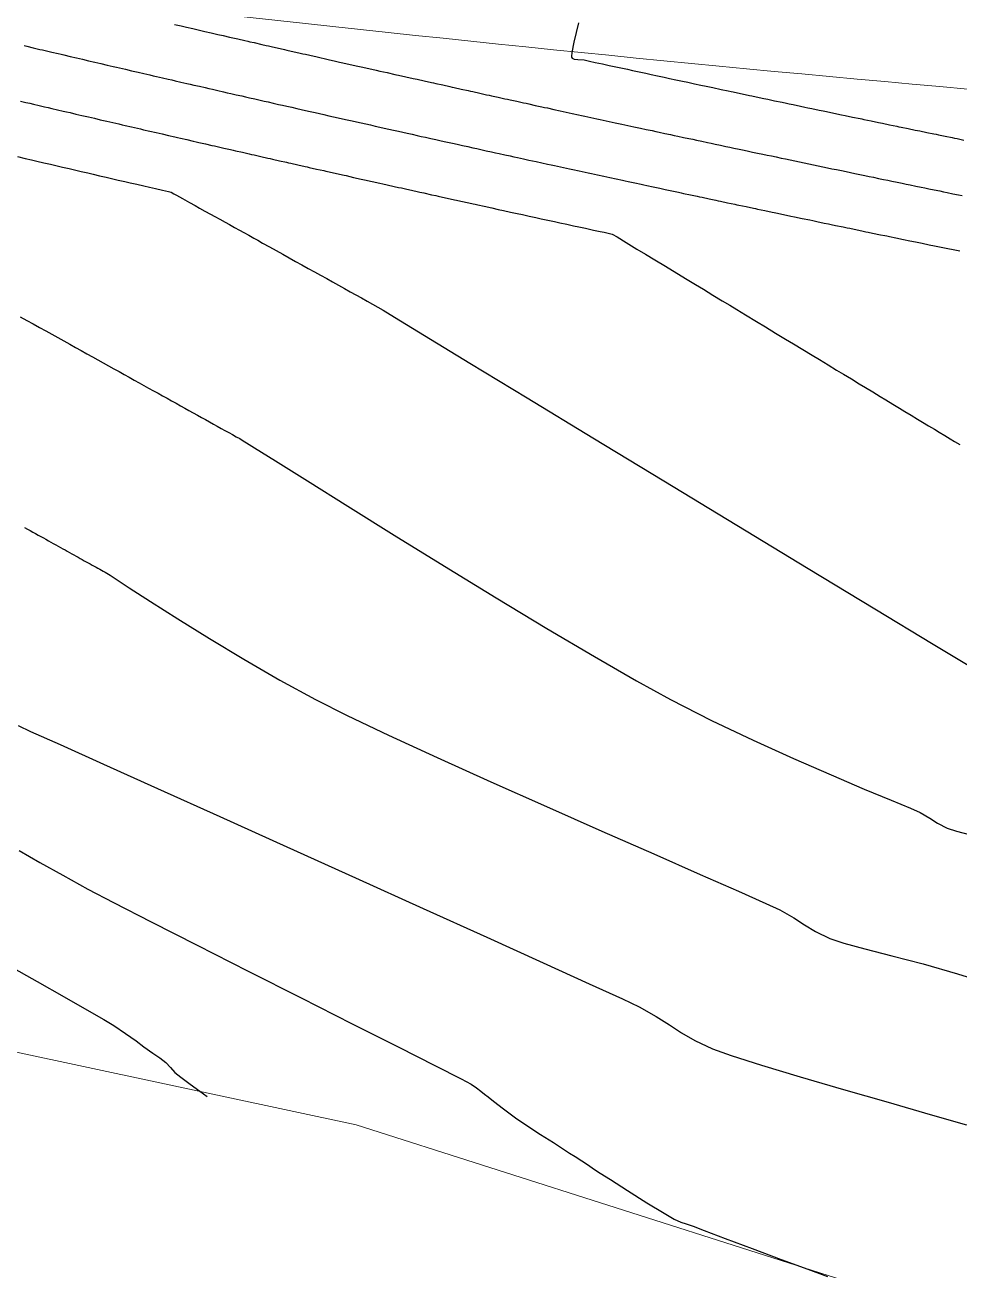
# Model space of a CAD drawing. Header units: millimetres. Extents: x 340454 to 342791, y 6993867 to 6995092.
# Drawn here: x 341395.31 to 341420.75, y 6994377.85 to 6994411.75 of the extents above; entities that cross this region are included whole.
import ezdxf

# ---------------------------------------------------------------- set-up
doc = ezdxf.new("R2010")
doc.units = ezdxf.units.MM
doc.header["$LTSCALE"] = 10
for name, color, linetype in [('T-HM-CURVA_INTERMEDIARIA', 45, 'Continuous'), ('T-HM-CURVA_MESTRA', 20, 'Continuous'), ('URB-Calçadas', 2, 'Continuous'), ('URB-Quadras', 3, 'Continuous')]:
    doc.layers.add(name, color=color, linetype=linetype)

msp = doc.modelspace()

# ---------------------------------------------------------------- linework, layer by layer
at = {"layer": 'T-HM-CURVA_INTERMEDIARIA', "color": 45, "linetype": 'Continuous', "lineweight": -3, "flags": 128}
for points, elevation in [([(341399.391, 6994411.761), (341399.569, 6994411.72), (341399.711, 6994411.688), (341399.89, 6994411.647), (341400.068, 6994411.606), (341400.21, 6994411.573), (341400.389, 6994411.532), (341400.567, 6994411.491), (341400.709, 6994411.459), (341400.888, 6994411.418), (341401.115, 6994411.366), (341401.305, 6994411.323), (341401.387, 6994411.304), (341401.441, 6994411.292), (341401.557, 6994411.266), (341401.769, 6994411.217), (341401.886, 6994411.191), (341401.946, 6994411.177), (341402.061, 6994411.151), (341402.27, 6994411.104), (341402.386, 6994411.077), (341402.451, 6994411.062), (341402.565, 6994411.037), (341402.771, 6994410.99), (341402.885, 6994410.964), (341402.957, 6994410.948), (341403.069, 6994410.923), (341403.272, 6994410.877), (341403.385, 6994410.852), (341403.463, 6994410.834), (341403.574, 6994410.809), (341403.773, 6994410.764), (341403.885, 6994410.739), (341403.969, 6994410.72), (341404.176, 6994410.674), (341404.384, 6994410.627), (341404.475, 6994410.607), (341404.679, 6994410.561), (341404.884, 6994410.515), (341404.981, 6994410.493), (341405.182, 6994410.449), (341405.384, 6994410.403), (341405.436, 6994410.392), (341405.487, 6994410.381), (341405.685, 6994410.336), (341405.884, 6994410.292), (341405.939, 6994410.28), (341405.993, 6994410.268), (341406.188, 6994410.225), (341406.385, 6994410.181), (341406.442, 6994410.168), (341406.5, 6994410.156), (341406.692, 6994410.113), (341406.885, 6994410.07), (341406.946, 6994410.057), (341407.006, 6994410.043), (341407.195, 6994410.002), (341407.385, 6994409.96), (341407.449, 6994409.946), (341407.513, 6994409.932), (341407.698, 6994409.891), (341407.886, 6994409.849), (341407.953, 6994409.835), (341408.02, 6994409.82), (341408.202, 6994409.78), (341408.386, 6994409.74), (341408.457, 6994409.724), (341408.527, 6994409.709), (341408.706, 6994409.67), (341408.887, 6994409.63), (341408.961, 6994409.614), (341409.034, 6994409.598), (341409.21, 6994409.559), (341409.388, 6994409.521), (341409.465, 6994409.504), (341409.541, 6994409.487), (341409.714, 6994409.45), (341409.889, 6994409.411), (341409.969, 6994409.394), (341410.049, 6994409.377), (341410.218, 6994409.34), (341410.39, 6994409.303), (341410.473, 6994409.285), (341410.557, 6994409.267), (341410.722, 6994409.231), (341410.891, 6994409.194), (341410.977, 6994409.175), (341411.064, 6994409.157), (341411.227, 6994409.122), (341411.392, 6994409.086), (341411.482, 6994409.067), (341411.572, 6994409.047), (341411.731, 6994409.013), (341411.893, 6994408.978), (341411.987, 6994408.958), (341412.08, 6994408.938), (341412.236, 6994408.904), (341412.394, 6994408.87), (341412.491, 6994408.85), (341412.588, 6994408.829), (341412.741, 6994408.796), (341412.896, 6994408.763), (341412.996, 6994408.742), (341413.096, 6994408.72), (341413.245, 6994408.688), (341413.397, 6994408.656), (341413.501, 6994408.634), (341413.605, 6994408.612), (341413.75, 6994408.581), (341413.899, 6994408.549), (341414.006, 6994408.526), (341414.113, 6994408.504), (341414.256, 6994408.473), (341414.401, 6994408.443), (341414.511, 6994408.419), (341414.622, 6994408.396), (341414.761, 6994408.366), (341414.903, 6994408.336), (341415.017, 6994408.312), (341415.131, 6994408.288), (341415.266, 6994408.26), (341415.404, 6994408.23), (341415.522, 6994408.206), (341415.64, 6994408.181), (341415.771, 6994408.153), (341415.906, 6994408.125), (341416.028, 6994408.099), (341416.149, 6994408.074), (341416.277, 6994408.047), (341416.409, 6994408.019), (341416.533, 6994407.993), (341416.658, 6994407.967), (341416.784, 6994407.941), (341416.911, 6994407.914), (341417.041, 6994407.887), (341417.167, 6994407.861), (341417.29, 6994407.835), (341417.413, 6994407.809), (341417.547, 6994407.781), (341417.677, 6994407.754), (341417.796, 6994407.73), (341417.915, 6994407.705), (341418.053, 6994407.676), (341418.187, 6994407.649), (341418.302, 6994407.624), (341418.418, 6994407.6), (341418.559, 6994407.571), (341418.696, 6994407.543), (341418.808, 6994407.52), (341418.92, 6994407.496), (341419.065, 6994407.467), (341419.206, 6994407.438), (341419.315, 6994407.415), (341419.423, 6994407.393), (341419.571, 6994407.362), (341419.716, 6994407.333), (341419.821, 6994407.311), (341419.926, 6994407.289), (341420.078, 6994407.258), (341420.227, 6994407.228), (341420.328, 6994407.207), (341420.429, 6994407.186), (341420.584, 6994407.154), (341420.737, 6994407.123), (341420.834, 6994407.103)], 698), ([(341410.388, 6994411.803), (341410.263, 6994411.276), (341410.207, 6994410.996), (341410.196, 6994410.891), (341410.2, 6994410.869), (341410.219, 6994410.846), (341410.27, 6994410.819), (341410.372, 6994410.809), (341410.542, 6994410.795), (341410.69, 6994410.763), (341410.847, 6994410.729), (341411.042, 6994410.687), (341411.221, 6994410.648), (341411.363, 6994410.617), (341411.542, 6994410.578), (341411.721, 6994410.54), (341411.864, 6994410.509), (341412.043, 6994410.471), (341412.222, 6994410.432), (341412.364, 6994410.401), (341412.543, 6994410.363), (341412.722, 6994410.325), (341412.865, 6994410.294), (341413.044, 6994410.256), (341413.223, 6994410.217), (341413.365, 6994410.187), (341413.544, 6994410.149), (341413.724, 6994410.11), (341413.866, 6994410.08), (341414.045, 6994410.042), (341414.273, 6994409.993), (341414.464, 6994409.953), (341414.546, 6994409.935), (341414.601, 6994409.924), (341414.717, 6994409.899), (341414.93, 6994409.854), (341415.047, 6994409.829), (341415.109, 6994409.816), (341415.223, 6994409.792), (341415.432, 6994409.748), (341415.548, 6994409.723), (341415.616, 6994409.709), (341415.73, 6994409.685), (341415.935, 6994409.642), (341416.049, 6994409.618), (341416.124, 6994409.602), (341416.236, 6994409.579), (341416.438, 6994409.536), (341416.55, 6994409.512), (341416.632, 6994409.495), (341416.742, 6994409.472), (341416.94, 6994409.431), (341417.052, 6994409.407), (341417.14, 6994409.389), (341417.346, 6994409.346), (341417.553, 6994409.303), (341417.648, 6994409.283), (341417.851, 6994409.241), (341418.055, 6994409.198), (341418.105, 6994409.188), (341418.156, 6994409.177), (341418.356, 6994409.136), (341418.556, 6994409.094), (341418.61, 6994409.083), (341418.665, 6994409.072), (341418.861, 6994409.031), (341419.058, 6994408.99), (341419.116, 6994408.978), (341419.173, 6994408.966), (341419.366, 6994408.927), (341419.56, 6994408.887), (341419.621, 6994408.874), (341419.682, 6994408.861), (341419.871, 6994408.823), (341420.062, 6994408.783), (341420.126, 6994408.77), (341420.191, 6994408.757), (341420.376, 6994408.719), (341420.564, 6994408.68), (341420.632, 6994408.666), (341420.7, 6994408.652), (341420.882, 6994408.615)], 699), ([(341395.294, 6994411.184), (341395.363, 6994411.167), (341395.543, 6994411.125), (341395.724, 6994411.083), (341395.796, 6994411.066), (341395.868, 6994411.049), (341396.045, 6994411.008), (341396.223, 6994410.966), (341396.298, 6994410.948), (341396.373, 6994410.931), (341396.547, 6994410.89), (341396.722, 6994410.849), (341396.8, 6994410.831), (341396.879, 6994410.813), (341397.049, 6994410.773), (341397.222, 6994410.733), (341397.303, 6994410.714), (341397.384, 6994410.696), (341397.551, 6994410.657), (341397.721, 6994410.617), (341397.805, 6994410.598), (341397.89, 6994410.578), (341398.054, 6994410.54), (341398.22, 6994410.502), (341398.308, 6994410.481), (341398.395, 6994410.461), (341398.557, 6994410.424), (341398.72, 6994410.386), (341398.811, 6994410.365), (341398.901, 6994410.345), (341399.059, 6994410.308), (341399.22, 6994410.271), (341399.313, 6994410.25), (341399.407, 6994410.228), (341399.562, 6994410.193), (341399.72, 6994410.156), (341399.816, 6994410.134), (341399.913, 6994410.112), (341400.065, 6994410.077), (341400.219, 6994410.042), (341400.319, 6994410.019), (341400.419, 6994409.996), (341400.568, 6994409.962), (341400.719, 6994409.928), (341400.822, 6994409.904), (341400.925, 6994409.881), (341401.071, 6994409.847), (341401.219, 6994409.814), (341401.325, 6994409.79), (341401.431, 6994409.766), (341401.574, 6994409.733), (341401.72, 6994409.7), (341401.829, 6994409.675), (341401.938, 6994409.651), (341402.077, 6994409.619), (341402.22, 6994409.586), (341402.332, 6994409.561), (341402.444, 6994409.536), (341402.581, 6994409.505), (341402.72, 6994409.473), (341402.836, 6994409.447), (341402.951, 6994409.421), (341403.084, 6994409.391), (341403.221, 6994409.361), (341403.339, 6994409.334), (341403.458, 6994409.307), (341403.588, 6994409.278), (341403.721, 6994409.248), (341403.843, 6994409.221), (341403.964, 6994409.194), (341404.092, 6994409.165), (341404.222, 6994409.136), (341404.347, 6994409.108), (341404.471, 6994409.08), (341404.597, 6994409.052), (341404.723, 6994409.024), (341404.852, 6994408.995), (341404.978, 6994408.967), (341405.101, 6994408.939), (341405.224, 6994408.912), (341405.356, 6994408.883), (341405.486, 6994408.854), (341405.605, 6994408.827), (341405.725, 6994408.801), (341405.86, 6994408.77), (341405.993, 6994408.741), (341406.109, 6994408.715), (341406.226, 6994408.689), (341406.365, 6994408.659), (341406.5, 6994408.629), (341406.614, 6994408.604), (341406.727, 6994408.579), (341406.869, 6994408.547), (341407.008, 6994408.517), (341407.118, 6994408.492), (341407.228, 6994408.468), (341407.373, 6994408.436), (341407.516, 6994408.405), (341407.623, 6994408.381), (341407.729, 6994408.358), (341407.878, 6994408.325), (341408.024, 6994408.293), (341408.127, 6994408.27), (341408.231, 6994408.248), (341408.383, 6994408.214), (341408.532, 6994408.182), (341408.632, 6994408.16), (341408.732, 6994408.138), (341408.888, 6994408.104), (341409.041, 6994408.071), (341409.137, 6994408.05), (341409.234, 6994408.028), (341409.393, 6994407.994), (341409.549, 6994407.96), (341409.643, 6994407.94), (341409.736, 6994407.919), (341409.898, 6994407.884), (341410.058, 6994407.849), (341410.148, 6994407.83), (341410.238, 6994407.81), (341410.404, 6994407.775), (341410.567, 6994407.739), (341410.653, 6994407.721), (341410.739, 6994407.702), (341410.909, 6994407.665), (341411.076, 6994407.629), (341411.159, 6994407.611), (341411.241, 6994407.594), (341411.414, 6994407.556), (341411.585, 6994407.52), (341411.664, 6994407.503), (341411.744, 6994407.485), (341411.92, 6994407.448), (341412.094, 6994407.41), (341412.17, 6994407.394), (341412.246, 6994407.378), (341412.426, 6994407.339), (341412.604, 6994407.301), (341412.676, 6994407.286), (341412.748, 6994407.27), (341412.932, 6994407.231), (341413.113, 6994407.192), (341413.182, 6994407.178), (341413.25, 6994407.163), (341413.438, 6994407.123), (341413.623, 6994407.084), (341413.688, 6994407.07), (341413.753, 6994407.056), (341413.944, 6994407.016), (341414.133, 6994406.976), (341414.194, 6994406.963), (341414.255, 6994406.95), (341414.45, 6994406.908), (341414.643, 6994406.868), (341414.701, 6994406.855), (341414.758, 6994406.843), (341414.956, 6994406.801), (341415.153, 6994406.76), (341415.207, 6994406.749), (341415.261, 6994406.737), (341415.463, 6994406.695), (341415.663, 6994406.653), (341415.714, 6994406.642), (341415.764, 6994406.631), (341415.969, 6994406.588), (341416.174, 6994406.545), (341416.267, 6994406.526), (341416.476, 6994406.482), (341416.684, 6994406.439), (341416.77, 6994406.421), (341416.883, 6994406.397), (341417.083, 6994406.355), (341417.195, 6994406.332), (341417.273, 6994406.316), (341417.387, 6994406.292), (341417.592, 6994406.249), (341417.706, 6994406.226), (341417.776, 6994406.211), (341417.892, 6994406.187), (341418.102, 6994406.144), (341418.217, 6994406.12), (341418.279, 6994406.107), (341418.397, 6994406.083), (341418.611, 6994406.038), (341418.728, 6994406.014), (341418.783, 6994406.003), (341418.858, 6994405.987), (341419.032, 6994405.951), (341419.239, 6994405.909), (341419.412, 6994405.873), (341419.562, 6994405.842), (341419.751, 6994405.804), (341419.934, 6994405.766), (341420.079, 6994405.736), (341420.263, 6994405.699), (341420.446, 6994405.661), (341420.591, 6994405.632), (341420.774, 6994405.594)], 697), ([(341395.196, 6994409.676), (341395.342, 6994409.641), (341395.445, 6994409.617), (341395.547, 6994409.593), (341395.699, 6994409.558), (341395.848, 6994409.523), (341395.948, 6994409.5), (341396.047, 6994409.476), (341396.202, 6994409.44), (341396.355, 6994409.405), (341396.451, 6994409.382), (341396.547, 6994409.36), (341396.705, 6994409.323), (341396.861, 6994409.287), (341396.954, 6994409.265), (341397.047, 6994409.243), (341397.208, 6994409.206), (341397.367, 6994409.169), (341397.457, 6994409.148), (341397.548, 6994409.127), (341397.712, 6994409.089), (341397.874, 6994409.052), (341397.961, 6994409.032), (341398.048, 6994409.012), (341398.215, 6994408.973), (341398.38, 6994408.935), (341398.464, 6994408.916), (341398.548, 6994408.896), (341398.719, 6994408.857), (341398.887, 6994408.818), (341398.968, 6994408.8), (341399.049, 6994408.781), (341399.222, 6994408.741), (341399.394, 6994408.702), (341399.472, 6994408.684), (341399.55, 6994408.666), (341399.726, 6994408.626), (341399.901, 6994408.586), (341399.975, 6994408.569), (341400.05, 6994408.551), (341400.23, 6994408.51), (341400.408, 6994408.47), (341400.479, 6994408.453), (341400.551, 6994408.437), (341400.734, 6994408.395), (341400.915, 6994408.354), (341400.983, 6994408.339), (341401.052, 6994408.323), (341401.238, 6994408.281), (341401.422, 6994408.239), (341401.488, 6994408.224), (341401.553, 6994408.209), (341401.742, 6994408.166), (341401.929, 6994408.124), (341401.992, 6994408.11), (341402.054, 6994408.096), (341402.246, 6994408.052), (341402.437, 6994408.009), (341402.496, 6994407.996), (341402.555, 6994407.982), (341402.751, 6994407.938), (341402.945, 6994407.895), (341403.001, 6994407.882), (341403.057, 6994407.87), (341403.255, 6994407.825), (341403.452, 6994407.781), (341403.505, 6994407.769), (341403.558, 6994407.757), (341403.76, 6994407.712), (341403.96, 6994407.667), (341404.01, 6994407.656), (341404.06, 6994407.645), (341404.265, 6994407.599), (341404.468, 6994407.553), (341404.561, 6994407.532), (341404.769, 6994407.486), (341404.976, 6994407.44), (341405.063, 6994407.421), (341405.175, 6994407.396), (341405.374, 6994407.352), (341405.484, 6994407.327), (341405.565, 6994407.309), (341405.678, 6994407.284), (341405.88, 6994407.239), (341405.993, 6994407.214), (341406.067, 6994407.198), (341406.181, 6994407.173), (341406.387, 6994407.127), (341406.501, 6994407.102), (341406.569, 6994407.087), (341406.685, 6994407.061), (341406.895, 6994407.015), (341407.01, 6994406.99), (341407.071, 6994406.976), (341407.188, 6994406.95), (341407.402, 6994406.903), (341407.519, 6994406.878), (341407.573, 6994406.866), (341407.648, 6994406.849), (341407.821, 6994406.811), (341408.028, 6994406.766), (341408.2, 6994406.728), (341408.35, 6994406.696), (341408.538, 6994406.655), (341408.72, 6994406.615), (341408.865, 6994406.583), (341409.048, 6994406.544), (341409.23, 6994406.504), (341409.375, 6994406.472), (341409.557, 6994406.433), (341409.74, 6994406.393), (341409.885, 6994406.362), (341410.067, 6994406.322), (341410.25, 6994406.283), (341410.395, 6994406.251), (341410.578, 6994406.212), (341410.796, 6994406.165), (341410.977, 6994406.126), (341411.088, 6994406.102), (341411.199, 6994406.082), (341411.307, 6994406.055), (341411.442, 6994405.978), (341411.686, 6994405.828), (341411.98, 6994405.647), (341412.214, 6994405.505), (341412.472, 6994405.349), (341412.755, 6994405.178), (341413.066, 6994404.989), (341413.348, 6994404.818), (341413.572, 6994404.683), (341413.789, 6994404.551), (341414.049, 6994404.394), (341414.304, 6994404.239), (341414.508, 6994404.116), (341414.705, 6994403.997), (341414.941, 6994403.854), (341415.239, 6994403.673), (341415.477, 6994403.529), (341415.755, 6994403.361), (341416.028, 6994403.196), (341416.246, 6994403.064), (341416.501, 6994402.909), (341416.752, 6994402.757), (341416.952, 6994402.636), (341417.187, 6994402.494), (341417.418, 6994402.354), (341417.602, 6994402.242), (341417.819, 6994402.111), (341418.032, 6994401.982), (341418.203, 6994401.879), (341418.404, 6994401.757), (341418.602, 6994401.637), (341418.76, 6994401.541), (341418.947, 6994401.428), (341419.131, 6994401.317), (341419.277, 6994401.228), (341419.451, 6994401.122), (341419.623, 6994401.019), (341419.76, 6994400.936), (341419.922, 6994400.837), (341420.082, 6994400.74), (341420.21, 6994400.663), (341420.362, 6994400.571), (341420.512, 6994400.48), (341420.631, 6994400.408), (341420.774, 6994400.322)], 696), ([(341395.189, 6994403.802), (341395.366, 6994403.705), (341395.541, 6994403.608), (341395.712, 6994403.513), (341395.882, 6994403.419), (341396.049, 6994403.326), (341396.213, 6994403.235), (341396.375, 6994403.145), (341396.535, 6994403.056), (341396.692, 6994402.969), (341396.848, 6994402.882), (341397.001, 6994402.797), (341397.152, 6994402.713), (341397.301, 6994402.631), (341397.449, 6994402.548), (341397.593, 6994402.469), (341397.737, 6994402.388), (341397.877, 6994402.311), (341398.017, 6994402.233), (341398.153, 6994402.157), (341398.29, 6994402.081), (341398.422, 6994402.008), (341398.555, 6994401.934), (341398.684, 6994401.862), (341398.813, 6994401.791), (341398.939, 6994401.721), (341399.065, 6994401.651), (341399.188, 6994401.583), (341399.31, 6994401.514), (341399.43, 6994401.448), (341399.549, 6994401.382), (341399.666, 6994401.317), (341399.783, 6994401.252), (341399.896, 6994401.189), (341400.01, 6994401.126), (341400.121, 6994401.064), (341400.231, 6994401.003), (341400.34, 6994400.943), (341400.448, 6994400.883), (341400.553, 6994400.824), (341400.659, 6994400.765), (341400.762, 6994400.708), (341400.865, 6994400.651), (341400.965, 6994400.595), (341401.067, 6994400.539), (341401.164, 6994400.485), (341401.258, 6994400.43), (341401.352, 6994400.374), (341401.568, 6994400.238), (341402.141, 6994399.877), (341403.009, 6994399.333), (341404.107, 6994398.647), (341405.372, 6994397.861), (341406.74, 6994397.017), (341408.148, 6994396.156), (341409.531, 6994395.321), (341410.826, 6994394.552), (341411.969, 6994393.892), (341412.896, 6994393.383), (341414.015, 6994392.815), (341415.146, 6994392.275), (341416.245, 6994391.776), (341417.267, 6994391.329), (341418.168, 6994390.947), (341418.903, 6994390.64), (341419.426, 6994390.422), (341419.694, 6994390.304), (341419.958, 6994390.152), (341420.161, 6994390.02), (341420.43, 6994389.884), (341420.68, 6994389.802), (341421.066, 6994389.7)], 694), ([(341395.305, 6994398.067), (341395.381, 6994398.025), (341395.456, 6994397.983), (341395.53, 6994397.942), (341395.603, 6994397.901), (341395.675, 6994397.862), (341395.747, 6994397.822), (341395.817, 6994397.783), (341395.886, 6994397.745), (341395.954, 6994397.707), (341396.022, 6994397.669), (341396.088, 6994397.632), (341396.154, 6994397.596), (341396.218, 6994397.56), (341396.282, 6994397.524), (341396.345, 6994397.489), (341396.407, 6994397.455), (341396.469, 6994397.421), (341396.529, 6994397.387), (341396.589, 6994397.354), (341396.648, 6994397.321), (341396.707, 6994397.289), (341396.764, 6994397.257), (341396.821, 6994397.225), (341396.877, 6994397.194), (341396.932, 6994397.163), (341396.987, 6994397.133), (341397.041, 6994397.103), (341397.094, 6994397.073), (341397.147, 6994397.044), (341397.199, 6994397.015), (341397.251, 6994396.987), (341397.301, 6994396.958), (341397.352, 6994396.93), (341397.401, 6994396.903), (341397.45, 6994396.876), (341397.499, 6994396.849), (341397.546, 6994396.822), (341397.592, 6994396.795), (341397.638, 6994396.768), (341397.776, 6994396.676), (341398.156, 6994396.426), (341398.736, 6994396.05), (341399.477, 6994395.579), (341400.337, 6994395.045), (341401.275, 6994394.48), (341402.253, 6994393.915), (341403.228, 6994393.383), (341404.086, 6994392.952), (341405.215, 6994392.417), (341406.544, 6994391.805), (341408.002, 6994391.146), (341409.518, 6994390.47), (341411.021, 6994389.804), (341412.441, 6994389.179), (341413.706, 6994388.623), (341414.747, 6994388.165), (341415.49, 6994387.834), (341415.867, 6994387.659), (341416.254, 6994387.442), (341416.545, 6994387.252), (341416.84, 6994387.071), (341417.235, 6994386.878), (341417.617, 6994386.749), (341418.19, 6994386.595), (341418.92, 6994386.409), (341419.772, 6994386.186), (341420.713, 6994385.92), (341421.706, 6994385.605)], 693), ([(341395.128, 6994392.673), (341395.47, 6994392.517), (341396.272, 6994392.155), (341397.452, 6994391.623), (341398.929, 6994390.957), (341400.62, 6994390.196), (341402.444, 6994389.374), (341404.318, 6994388.529), (341406.162, 6994387.697), (341407.891, 6994386.914), (341409.426, 6994386.218), (341410.684, 6994385.645), (341411.583, 6994385.232), (341412.04, 6994385.014), (341412.508, 6994384.756), (341412.868, 6994384.527), (341413.195, 6994384.313), (341413.561, 6994384.1), (341414.041, 6994383.872), (341414.545, 6994383.69), (341415.373, 6994383.43), (341416.425, 6994383.114), (341417.607, 6994382.77), (341418.82, 6994382.42), (341419.968, 6994382.091), (341420.955, 6994381.806)], 692), ([(341395.156, 6994389.27), (341395.723, 6994388.946), (341396.346, 6994388.598), (341397.031, 6994388.224), (341397.728, 6994387.858), (341398.75, 6994387.332), (341400.003, 6994386.693), (341401.396, 6994385.987), (341402.835, 6994385.259), (341404.227, 6994384.556), (341405.479, 6994383.925), (341406.499, 6994383.41), (341407.193, 6994383.058), (341407.469, 6994382.916), (341407.615, 6994382.81), (341407.726, 6994382.719), (341407.827, 6994382.641), (341407.929, 6994382.563), (341408.077, 6994382.446), (341408.343, 6994382.237), (341408.671, 6994381.996), (341408.982, 6994381.785), (341409.354, 6994381.544), (341409.706, 6994381.32), (341409.957, 6994381.16), (341410.145, 6994381.037), (341410.295, 6994380.94), (341410.478, 6994380.821), (341410.658, 6994380.703), (341410.801, 6994380.609), (341410.982, 6994380.493), (341411.257, 6994380.318), (341411.723, 6994380.02), (341412.254, 6994379.685), (341412.72, 6994379.396), (341412.992, 6994379.238), (341413.174, 6994379.158), (341413.325, 6994379.107), (341413.514, 6994379.042), (341413.808, 6994378.931), (341414.383, 6994378.715), (341415.121, 6994378.436), (341415.909, 6994378.141), (341416.63, 6994377.872), (341417.169, 6994377.675)], 691)]:
    msp.add_lwpolyline(points, dxfattribs=dict(at, elevation=elevation))
at = {"layer": 'T-HM-CURVA_MESTRA', "color": 20, "linetype": 'Continuous', "lineweight": -3, "flags": 128}
for points, elevation in [([(341395.116, 6994408.163), (341395.322, 6994408.115), (341395.492, 6994408.075), (341395.642, 6994408.04), (341395.829, 6994407.997), (341396.01, 6994407.954), (341396.154, 6994407.921), (341396.336, 6994407.878), (341396.517, 6994407.836), (341396.661, 6994407.803), (341396.843, 6994407.761), (341397.024, 6994407.718), (341397.169, 6994407.685), (341397.35, 6994407.643), (341397.532, 6994407.601), (341397.676, 6994407.568), (341397.858, 6994407.526), (341398.039, 6994407.484), (341398.184, 6994407.45), (341398.365, 6994407.409), (341398.555, 6994407.365), (341398.708, 6994407.33), (341398.873, 6994407.292), (341399.063, 6994407.248), (341399.223, 6994407.212), (341399.295, 6994407.195), (341399.369, 6994407.154), (341399.443, 6994407.113), (341399.607, 6994407.022), (341399.799, 6994406.915), (341399.95, 6994406.831), (341400.07, 6994406.764), (341400.218, 6994406.682), (341400.365, 6994406.601), (341400.482, 6994406.536), (341400.625, 6994406.456), (341400.769, 6994406.376), (341400.882, 6994406.313), (341401.022, 6994406.235), (341401.162, 6994406.158), (341401.273, 6994406.096), (341401.409, 6994406.021), (341401.545, 6994405.945), (341401.653, 6994405.885), (341401.786, 6994405.811), (341401.971, 6994405.708), (341402.153, 6994405.607), (341402.334, 6994405.507), (341402.511, 6994405.409), (341402.687, 6994405.311), (341402.86, 6994405.215), (341403.031, 6994405.119), (341403.2, 6994405.026), (341403.368, 6994404.933), (341403.532, 6994404.841), (341403.695, 6994404.751), (341403.856, 6994404.661), (341404.015, 6994404.573), (341404.172, 6994404.486), (341404.328, 6994404.4), (341404.481, 6994404.315), (341404.634, 6994404.23), (341404.782, 6994404.147), (341404.925, 6994404.064), (341405.067, 6994403.979), (341405.38, 6994403.789), (341406.199, 6994403.292), (341407.433, 6994402.542), (341408.992, 6994401.596), (341410.783, 6994400.508), (341412.717, 6994399.335), (341414.701, 6994398.132), (341416.644, 6994396.954), (341418.456, 6994395.856), (341420.045, 6994394.895), (341421.32, 6994394.125)], 695), ([(341394.855, 6994386.155), (341395.651, 6994385.705), (341396.382, 6994385.291), (341397.002, 6994384.938), (341397.468, 6994384.669), (341397.737, 6994384.508), (341398.053, 6994384.296), (341398.343, 6994384.088), (341398.557, 6994383.928), (341398.643, 6994383.863), (341398.707, 6994383.817), (341398.799, 6994383.756), (341398.985, 6994383.628), (341399.153, 6994383.499), (341399.276, 6994383.363), (341399.398, 6994383.226), (341399.56, 6994383.099), (341399.812, 6994382.915), (341400.078, 6994382.724), (341400.282, 6994382.577)], 690)]:
    msp.add_lwpolyline(points, dxfattribs=dict(at, elevation=elevation))
at = {"layer": 'URB-Calçadas', "lineweight": 0}
msp.add_lwpolyline([(341441.654, 6994371.995), (341444.66, 6994402.979, 0.46787), (341437.751, 6994411.684, -0.035154), (341315.643, 6994428.871, -0.063206), (341242.951, 6994466.174), (341178.172, 6994507.173, 0.461785), (341170.805, 6994503.841), (341170.805, 6994503.841, -0.013468), (341146.66, 6994409.011), (341128.051, 6994349.417)], format="xyb", dxfattribs=at)
at = {"layer": 'URB-Quadras', "color": 252, "lineweight": 0}
msp.add_lwpolyline([(341439.213, 6994372.721), (341442.172, 6994403.22, 0.422187), (341437.542, 6994408.691, -0.027429), (341341.7, 6994420.675), (341368.688, 6994387.546), (341389.608, 6994384.958), (341404.339, 6994381.804), (341418.893, 6994377.156), (341439.213, 6994372.721), (341442.172, 6994403.22)], format="xyb", dxfattribs=at)

doc.saveas('drawing.dxf')
